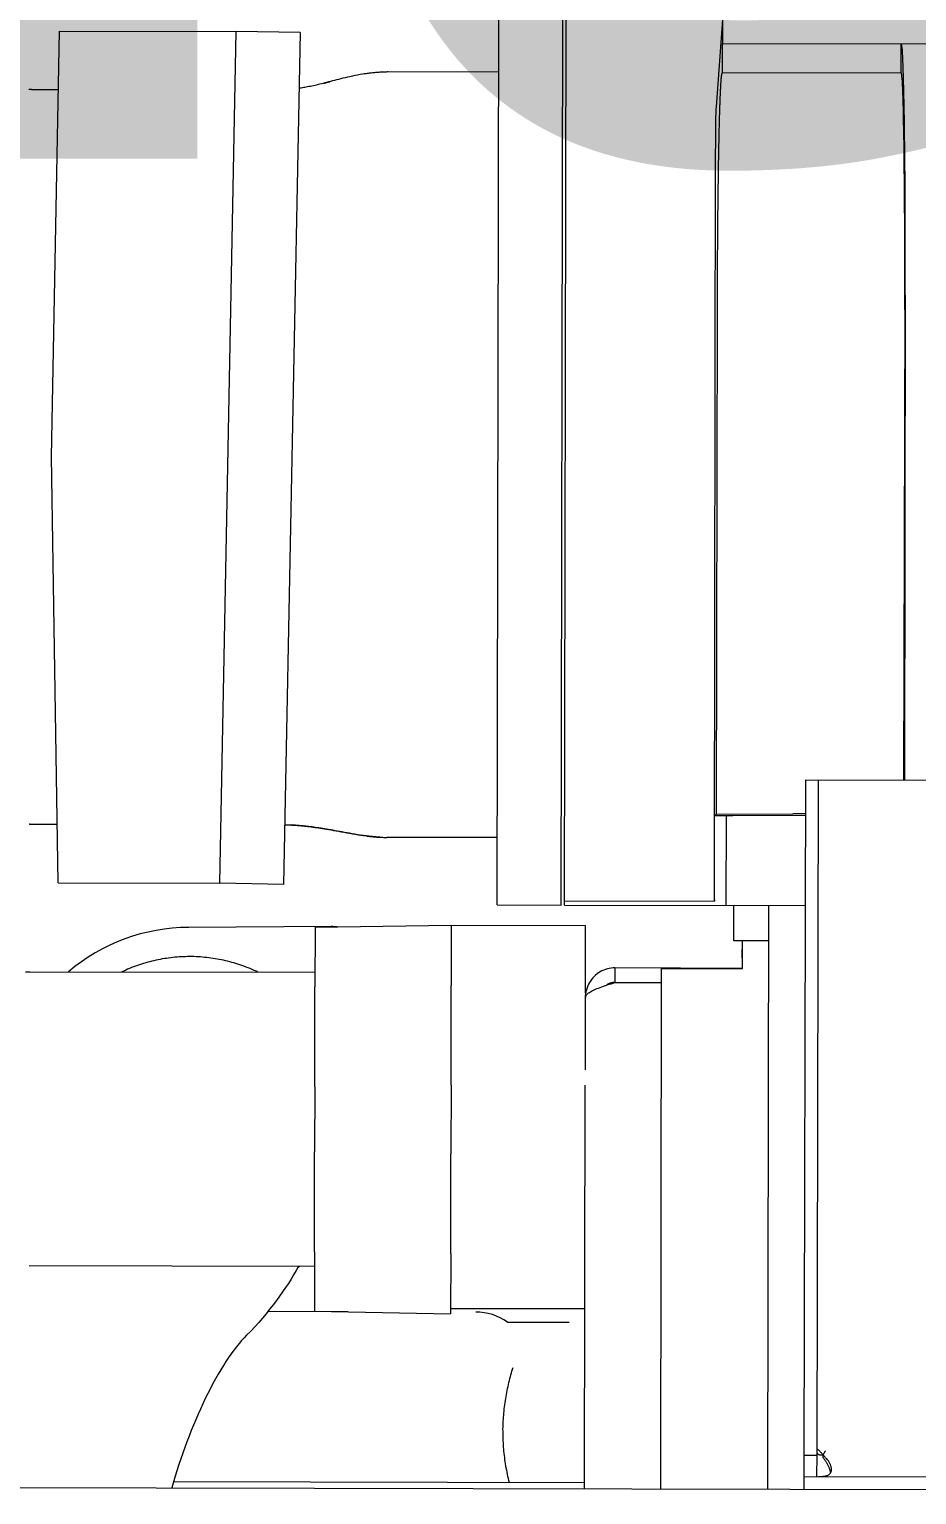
# Model space of a CAD drawing. Extents: x 766778 to 845620, y 133762 to 209800.
# Drawn here: x 785581.8 to 785790.2, y 191313.3 to 191657.4 of the extents above; entities that cross this region are included whole.
import ezdxf

# ---------------------------------------------------------------- set-up
doc = ezdxf.new("R2010")
doc.units = 0
doc.header["$MEASUREMENT"] = 0
doc.layers.get('0').update_dxf_attribs({"color": 1, "linetype": 'CONTINUOUS'})
doc.layers.add('LA-4748_SHOWN', color=2, linetype='CONTINUOUS', lineweight=53)

# ---------------------------------------------------------------- blocks, each defined once
blk = doc.blocks.new('ENGINE')
at = {"layer": 'LA-4748_SHOWN', "color": 252, "lineweight": 5}
for p, q in [((944539.81, 206251.37), (944542.09, 206351.36)), ((944542.09, 206351.36), (944583.57, 206351.14)), ((944579.03, 206151.17), (944583.57, 206351.14)), ((944598.57, 206350.8), (944583.57, 206351.14)), ((944644.21, 206145.82), (944645.3, 206354.12)), ((944659.21, 206145.74), (944660.3, 206354.04)), ((944660.01, 206145.74), (944661.1, 206354.04)), ((944697.85, 206353.54), (944696.24, 206333.05)), ((944697.86, 206347.84), (944697.89, 206353.84)), ((944598.57, 206350.8), (944594.03, 206150.82)), ((944697.78, 206341.02), (944697.81, 206347.8)), ((944697.86, 206347.84), (944697.81, 206347.8)), ((944739.81, 206347.57), (944697.81, 206347.8)), ((944887.96, 206346.84), (944697.86, 206347.84)), ((944739.77, 206340.8), (944739.81, 206347.57)), ((944739.81, 206347.57), (944739.86, 206347.52)), ((944612.06, 206340.79), (944611.44, 206340.67)), ((944612.69, 206340.9), (944612.06, 206340.79)), ((944613.33, 206341), (944612.69, 206340.9)), ((944613.58, 206341.04), (944613.33, 206341)), ((944613.82, 206341.07), (944613.58, 206341.04)), ((944614.06, 206341.1), (944613.82, 206341.07)), ((944614.31, 206341.14), (944614.06, 206341.1)), ((944614.55, 206341.17), (944614.31, 206341.14)), ((944614.8, 206341.2), (944614.55, 206341.17)), ((944615.04, 206341.23), (944614.8, 206341.2)), ((944615.29, 206341.26), (944615.04, 206341.23)), ((944615.54, 206341.29), (944615.29, 206341.26)), ((944615.79, 206341.31), (944615.54, 206341.29)), ((944616.03, 206341.34), (944615.79, 206341.31)), ((944616.28, 206341.36), (944616.03, 206341.34)), ((944616.53, 206341.38), (944616.28, 206341.36)), ((944616.78, 206341.4), (944616.53, 206341.38)), ((944617.02, 206341.41), (944616.78, 206341.4)), ((944617.27, 206341.43), (944617.02, 206341.41)), ((944617.52, 206341.44), (944617.27, 206341.43)), ((944617.77, 206341.46), (944617.52, 206341.44)), ((944618.01, 206341.47), (944617.77, 206341.46)), ((944618.26, 206341.47), (944618.01, 206341.47)), ((944618.5, 206341.48), (944618.26, 206341.47)), ((944618.75, 206341.48), (944618.5, 206341.48)), ((944618.99, 206341.49), (944618.75, 206341.48)), ((944619.23, 206341.49), (944618.99, 206341.49)), ((944645.23, 206341.35), (944619.23, 206341.49)), ((944619.23, 206341.49), (944619.23, 206341.49)), ((944697.78, 206341.02), (944697.64, 206340.88)), ((944739.77, 206340.8), (944697.78, 206341.02)), ((944739.81, 206340.75), (944739.77, 206340.8)), ((944534.95, 206337.65), (944534.82, 206337.65)), ((944535.07, 206337.65), (944534.95, 206337.65)), ((944535.17, 206337.65), (944535.07, 206337.65)), ((944535.23, 206337.65), (944535.17, 206337.65)), ((944535.26, 206337.65), (944535.23, 206337.65)), ((944535.41, 206337.65), (944535.26, 206337.65)), ((944535.41, 206337.65), (944541.77, 206337.61)), ((944598.55, 206337.75), (944598.28, 206337.71)), ((944598.82, 206337.79), (944598.55, 206337.75)), ((944599.1, 206337.83), (944598.82, 206337.79)), ((944599.39, 206337.88), (944599.1, 206337.83)), ((944599.69, 206337.94), (944599.39, 206337.88)), ((944599.99, 206337.99), (944599.69, 206337.94)), ((944600.31, 206338.05), (944599.99, 206337.99)), ((944600.63, 206338.12), (944600.31, 206338.05)), ((944600.97, 206338.18), (944600.63, 206338.12)), ((944601.31, 206338.25), (944600.97, 206338.18)), ((944601.66, 206338.33), (944601.31, 206338.25)), ((944602.02, 206338.41), (944601.66, 206338.33)), ((944602.38, 206338.49), (944602.02, 206338.41)), ((944602.76, 206338.58), (944602.38, 206338.49)), ((944603.15, 206338.67), (944602.76, 206338.58)), ((944603.54, 206338.77), (944603.15, 206338.67)), ((944603.95, 206338.87), (944603.54, 206338.77)), ((944604.37, 206338.97), (944603.95, 206338.87)), ((944604.19, 206338.93), (944604.25, 206338.94)), ((944604.25, 206338.94), (944604.3, 206338.95)), ((944604.3, 206338.95), (944604.35, 206338.97)), ((944604.35, 206338.97), (944604.41, 206338.98)), ((944604.79, 206339.08), (944604.37, 206338.97)), ((944604.41, 206338.98), (944604.46, 206338.99)), ((944604.46, 206338.99), (944604.52, 206339.01)), ((944604.52, 206339.01), (944604.57, 206339.02)), ((944604.57, 206339.02), (944604.62, 206339.04)), ((944604.62, 206339.04), (944604.68, 206339.05)), ((944604.68, 206339.05), (944604.74, 206339.06)), ((944604.74, 206339.06), (944604.79, 206339.08)), ((944605.23, 206339.19), (944604.79, 206339.08)), ((944604.79, 206339.08), (944604.85, 206339.09)), ((944604.85, 206339.09), (944604.9, 206339.1)), ((944604.9, 206339.1), (944604.96, 206339.12)), ((944604.96, 206339.12), (944605.01, 206339.13)), ((944605.01, 206339.13), (944605.07, 206339.15)), ((944605.07, 206339.15), (944605.13, 206339.16)), ((944605.13, 206339.16), (944605.18, 206339.18)), ((944605.18, 206339.18), (944605.24, 206339.19)), ((944605.68, 206339.3), (944605.23, 206339.19)), ((944605.24, 206339.19), (944605.3, 206339.2)), ((944605.3, 206339.2), (944605.35, 206339.22)), ((944605.35, 206339.22), (944605.41, 206339.23)), ((944605.41, 206339.23), (944605.47, 206339.25)), ((944605.47, 206339.25), (944605.53, 206339.26)), ((944606.14, 206339.42), (944605.68, 206339.3)), ((944606.61, 206339.54), (944606.14, 206339.42)), ((944607.09, 206339.66), (944606.61, 206339.54)), ((944607.59, 206339.79), (944607.09, 206339.66)), ((944608.09, 206339.91), (944607.59, 206339.79)), ((944608.62, 206340.04), (944608.09, 206339.91)), ((944609.15, 206340.17), (944608.62, 206340.04)), ((944609.7, 206340.3), (944609.15, 206340.17)), ((944610.27, 206340.42), (944609.7, 206340.3)), ((944610.85, 206340.55), (944610.27, 206340.42)), ((944611.44, 206340.67), (944610.85, 206340.55)), ((944697.28, 206337.41), (944697.27, 206337.23)), ((944697.29, 206337.58), (944697.28, 206337.41)), ((944697.3, 206337.75), (944697.29, 206337.58)), ((944697.31, 206337.92), (944697.3, 206337.75)), ((944697.32, 206338.08), (944697.31, 206337.92)), ((944697.33, 206338.23), (944697.32, 206338.08)), ((944697.34, 206338.39), (944697.33, 206338.23)), ((944697.35, 206338.53), (944697.34, 206338.39)), ((944697.36, 206338.68), (944697.35, 206338.53)), ((944697.37, 206338.95), (944697.36, 206338.81)), ((944697.36, 206338.81), (944697.36, 206338.68)), ((944697.38, 206339.08), (944697.37, 206338.95)), ((944697.39, 206339.2), (944697.38, 206339.08)), ((944697.4, 206339.33), (944697.39, 206339.2)), ((944697.41, 206339.44), (944697.4, 206339.33)), ((944697.42, 206339.55), (944697.41, 206339.44)), ((944697.43, 206339.66), (944697.42, 206339.55)), ((944697.44, 206339.77), (944697.43, 206339.66)), ((944697.45, 206339.86), (944697.44, 206339.77)), ((944697.46, 206339.96), (944697.45, 206339.86)), ((944697.47, 206340.05), (944697.46, 206339.96)), ((944697.48, 206340.14), (944697.47, 206340.05)), ((944697.49, 206340.22), (944697.48, 206340.14)), ((944697.5, 206340.29), (944697.49, 206340.22)), ((944697.51, 206340.37), (944697.5, 206340.29)), ((944697.52, 206340.43), (944697.51, 206340.37)), ((944697.53, 206340.5), (944697.52, 206340.43)), ((944697.12, 206334.08), (944697.11, 206333.84)), ((944697.13, 206334.32), (944697.12, 206334.08)), ((944697.14, 206334.55), (944697.13, 206334.32)), ((944697.15, 206334.78), (944697.14, 206334.55)), ((944697.16, 206335.01), (944697.15, 206334.78)), ((944697.17, 206335.23), (944697.16, 206335.01)), ((944697.18, 206335.45), (944697.17, 206335.23)), ((944697.19, 206335.66), (944697.18, 206335.45)), ((944697.2, 206335.87), (944697.19, 206335.66)), ((944697.21, 206336.08), (944697.2, 206335.87)), ((944697.22, 206336.28), (944697.21, 206336.08)), ((944697.23, 206336.48), (944697.22, 206336.28)), ((944697.24, 206336.68), (944697.23, 206336.48)), ((944697.25, 206336.87), (944697.24, 206336.68)), ((944697.26, 206337.05), (944697.25, 206336.87)), ((944697.27, 206337.23), (944697.26, 206337.05)), ((944697, 206330.65), (944696.99, 206330.36)), ((944697.01, 206330.94), (944697, 206330.65)), ((944697.02, 206331.22), (944697.01, 206330.94)), ((944697.03, 206331.5), (944697.02, 206331.22)), ((944697.04, 206331.77), (944697.03, 206331.5)), ((944697.05, 206332.04), (944697.04, 206331.77)), ((944697.06, 206332.31), (944697.05, 206332.04)), ((944697.07, 206332.57), (944697.06, 206332.31)), ((944697.08, 206332.83), (944697.07, 206332.57)), ((944697.09, 206333.09), (944697.08, 206332.83)), ((944697.1, 206333.59), (944697.09, 206333.34)), ((944697.09, 206333.34), (944697.09, 206333.09)), ((944697.11, 206333.84), (944697.1, 206333.59)), ((944696.91, 206327.62), (944696.9, 206327.3)), ((944696.9, 206327.3), (944696.9, 206326.98)), ((944696.92, 206327.94), (944696.91, 206327.62)), ((944696.93, 206328.25), (944696.92, 206327.94)), ((944696.94, 206328.56), (944696.93, 206328.25)), ((944696.95, 206328.87), (944696.94, 206328.56)), ((944696.96, 206329.18), (944696.95, 206328.87)), ((944696.97, 206329.48), (944696.96, 206329.18)), ((944696.98, 206329.78), (944696.97, 206329.48)), ((944696.99, 206330.36), (944696.98, 206330.07)), ((944696.98, 206330.07), (944696.98, 206329.78)), ((944696.81, 206323.58), (944696.8, 206323.23)), ((944696.82, 206323.93), (944696.81, 206323.58)), ((944696.83, 206324.28), (944696.82, 206323.93)), ((944696.84, 206324.63), (944696.83, 206324.28)), ((944696.85, 206324.97), (944696.84, 206324.63)), ((944696.86, 206325.65), (944696.85, 206325.31)), ((944696.85, 206325.31), (944696.85, 206324.97)), ((944696.87, 206325.99), (944696.86, 206325.65)), ((944696.88, 206326.32), (944696.87, 206325.99)), ((944696.89, 206326.65), (944696.88, 206326.32)), ((944696.9, 206326.98), (944696.89, 206326.65)), ((944696.03, 206322.35), (944695.16, 206156.55)), ((944696.74, 206320.29), (944696.73, 206319.91)), ((944696.75, 206320.67), (944696.74, 206320.29)), ((944696.76, 206321.04), (944696.75, 206320.67)), ((944696.77, 206321.78), (944696.76, 206321.41)), ((944696.76, 206321.41), (944696.76, 206321.04)), ((944696.78, 206322.14), (944696.77, 206321.78)), ((944696.79, 206322.51), (944696.78, 206322.14)), ((944696.8, 206322.87), (944696.79, 206322.51)), ((944696.8, 206323.23), (944696.8, 206322.87)), ((944696.68, 206317.21), (944696.67, 206316.81)), ((944696.67, 206316.81), (944696.67, 206316.41)), ((944696.69, 206317.6), (944696.68, 206317.21)), ((944696.7, 206317.99), (944696.69, 206317.6)), ((944696.71, 206318.77), (944696.7, 206318.38)), ((944696.7, 206318.38), (944696.7, 206317.99)), ((944696.72, 206319.15), (944696.71, 206318.77)), ((944696.73, 206319.53), (944696.72, 206319.15)), ((944696.73, 206319.91), (944696.73, 206319.53)), ((944696.62, 206313.57), (944696.61, 206313.16)), ((944696.63, 206313.98), (944696.62, 206313.57)), ((944696.64, 206314.8), (944696.63, 206314.39)), ((944696.63, 206314.39), (944696.63, 206313.98)), ((944696.65, 206315.21), (944696.64, 206314.8)), ((944696.66, 206316.01), (944696.65, 206315.61)), ((944696.65, 206315.61), (944696.65, 206315.21)), ((944696.67, 206316.41), (944696.66, 206316.01)), ((944696.56, 206309.79), (944696.55, 206309.37)), ((944696.57, 206310.22), (944696.56, 206309.79)), ((944696.58, 206311.07), (944696.57, 206310.65)), ((944696.57, 206310.65), (944696.57, 206310.22)), ((944696.59, 206311.49), (944696.58, 206311.07)), ((944696.6, 206312.33), (944696.59, 206311.91)), ((944696.59, 206311.91), (944696.59, 206311.49)), ((944696.61, 206313.16), (944696.6, 206312.75)), ((944696.6, 206312.75), (944696.6, 206312.33)), ((944696.52, 206306.77), (944696.51, 206306.33)), ((944696.53, 206307.64), (944696.52, 206307.2)), ((944696.52, 206307.2), (944696.52, 206306.77)), ((944696.54, 206308.07), (944696.53, 206307.64)), ((944696.55, 206308.94), (944696.54, 206308.51)), ((944696.54, 206308.51), (944696.54, 206308.07)), ((944696.55, 206309.37), (944696.55, 206308.94)), ((944696.48, 206303.67), (944696.47, 206303.23)), ((944696.47, 206303.23), (944696.47, 206302.78)), ((944696.49, 206304.12), (944696.48, 206303.67)), ((944696.5, 206305.01), (944696.49, 206304.56)), ((944696.49, 206304.56), (944696.49, 206304.12)), ((944696.51, 206305.89), (944696.5, 206305.45)), ((944696.5, 206305.45), (944696.5, 206305.01)), ((944696.51, 206306.33), (944696.51, 206305.89)), ((944696.44, 206299.62), (944696.43, 206299.16)), ((944696.45, 206300.98), (944696.44, 206300.53)), ((944696.44, 206300.53), (944696.44, 206300.07)), ((944696.44, 206300.07), (944696.44, 206299.62)), ((944696.46, 206301.88), (944696.45, 206301.43)), ((944696.45, 206301.43), (944696.45, 206300.98)), ((944696.47, 206302.78), (944696.46, 206302.33)), ((944696.46, 206302.33), (944696.46, 206301.88)), ((944696.41, 206296.88), (944696.4, 206296.42)), ((944696.4, 206296.42), (944696.4, 206295.96)), ((944696.42, 206297.79), (944696.41, 206297.34)), ((944696.41, 206297.34), (944696.41, 206296.88)), ((944696.43, 206298.71), (944696.42, 206298.25)), ((944696.42, 206298.25), (944696.42, 206297.79)), ((944696.43, 206299.16), (944696.43, 206298.71)), ((944696.38, 206293.19), (944696.37, 206292.73)), ((944696.37, 206292.73), (944696.37, 206292.27)), ((944696.39, 206294.58), (944696.38, 206294.12)), ((944696.38, 206294.12), (944696.38, 206293.66)), ((944696.38, 206293.66), (944696.38, 206293.19)), ((944696.4, 206295.5), (944696.39, 206295.04)), ((944696.39, 206295.04), (944696.39, 206294.58)), ((944696.4, 206295.96), (944696.4, 206295.5)), ((944696.36, 206290.41), (944696.35, 206289.95)), ((944696.35, 206289.95), (944696.35, 206289.48)), ((944696.35, 206289.48), (944696.35, 206289.02)), ((944696.37, 206291.8), (944696.36, 206291.34)), ((944696.36, 206291.34), (944696.36, 206290.88)), ((944696.36, 206290.88), (944696.36, 206290.41)), ((944696.37, 206292.27), (944696.37, 206291.8)), ((944696.33, 206285.74), (944696.32, 206285.27)), ((944696.34, 206287.61), (944696.33, 206287.15)), ((944696.33, 206287.15), (944696.33, 206286.68)), ((944696.33, 206286.68), (944696.33, 206286.21)), ((944696.33, 206286.21), (944696.33, 206285.74)), ((944696.35, 206289.02), (944696.34, 206288.55)), ((944696.34, 206288.55), (944696.34, 206288.08)), ((944696.34, 206288.08), (944696.34, 206287.61)), ((944740.56, 206288.63), (944739.96, 206174.84)), ((944696.32, 206285.27), (944695.7, 206166.92)), ((944740.42, 206285.25), (944739.74, 206174.84)), ((944541.03, 206151.37), (944539.81, 206251.37)), ((944716.68, 206174.97), (944715.79, 206016.37)), ((944716.68, 206174.97), (944776.68, 206174.63)), ((944719.68, 206174.95), (944718.79, 206016.35)), ((944695.22, 206146.52), (944695.33, 206166.55)), ((944695.7, 206166.92), (944695.33, 206166.55)), ((944698.12, 206166.54), (944695.33, 206166.55)), ((944695.7, 206166.92), (944713.7, 206166.94)), ((944698, 206145.54), (944698.12, 206166.57)), ((944698.12, 206166.58), (944698.13, 206166.58)), ((944698.12, 206166.57), (944698.12, 206166.58)), ((944698.13, 206166.58), (944698.15, 206166.58)), ((944698.15, 206166.58), (944698.18, 206166.58)), ((944698.18, 206166.58), (944698.21, 206166.58)), ((944698.21, 206166.58), (944698.25, 206166.58)), ((944698.25, 206166.58), (944698.29, 206166.59)), ((944698.29, 206166.59), (944698.34, 206166.59)), ((944698.34, 206166.59), (944698.38, 206166.59)), ((944698.38, 206166.59), (944698.44, 206166.59)), ((944698.44, 206166.59), (944698.49, 206166.59)), ((944698.49, 206166.59), (944698.56, 206166.59)), ((944698.56, 206166.59), (944698.62, 206166.59)), ((944698.62, 206166.59), (944698.69, 206166.59)), ((944698.69, 206166.59), (944698.76, 206166.59)), ((944698.76, 206166.59), (944698.83, 206166.59)), ((944698.83, 206166.59), (944698.91, 206166.59)), ((944698.91, 206166.59), (944698.99, 206166.59)), ((944698.99, 206166.59), (944699.08, 206166.59)), ((944699.08, 206166.59), (944699.18, 206166.59)), ((944699.18, 206166.59), (944699.28, 206166.59)), ((944699.28, 206166.59), (944699.38, 206166.59)), ((944699.38, 206166.59), (944699.49, 206166.59)), ((944699.49, 206166.59), (944699.62, 206166.59)), ((944716.64, 206166.5), (944699.62, 206166.59)), ((944534.29, 206165.15), (944534.36, 206165.15)), ((944534.36, 206165.15), (944534.38, 206165.15)), ((944534.51, 206165.15), (944534.38, 206165.15)), ((944534.51, 206165.15), (944540.87, 206165.12)), ((944594.34, 206164.79), (944594.44, 206164.79)), ((944594.44, 206164.79), (944594.55, 206164.79)), ((944594.55, 206164.79), (944594.69, 206164.78)), ((944594.69, 206164.78), (944594.85, 206164.78)), ((944594.85, 206164.78), (944595.03, 206164.77)), ((944595.03, 206164.77), (944595.23, 206164.77)), ((944595.23, 206164.77), (944595.44, 206164.76)), ((944595.44, 206164.76), (944595.67, 206164.75)), ((944595.67, 206164.75), (944595.91, 206164.74)), ((944595.89, 206164.74), (944595.67, 206164.75)), ((944596.13, 206164.72), (944595.89, 206164.74)), ((944595.91, 206164.74), (944596.17, 206164.72)), ((944596.37, 206164.71), (944596.13, 206164.72)), ((944596.17, 206164.72), (944596.43, 206164.71)), ((944596.62, 206164.69), (944596.37, 206164.71)), ((944596.43, 206164.71), (944596.71, 206164.69)), ((944596.88, 206164.68), (944596.62, 206164.69)), ((944596.71, 206164.69), (944597.01, 206164.67)), ((944597.15, 206164.66), (944596.88, 206164.68)), ((944597.01, 206164.67), (944597.31, 206164.64)), ((944597.43, 206164.63), (944597.15, 206164.66)), ((944597.31, 206164.64), (944597.63, 206164.62)), ((944597.72, 206164.61), (944597.43, 206164.63)), ((944597.63, 206164.62), (944597.96, 206164.59)), ((944598.02, 206164.58), (944597.72, 206164.61)), ((944597.96, 206164.59), (944598.3, 206164.56)), ((944598.33, 206164.55), (944598.02, 206164.58)), ((944598.3, 206164.56), (944598.65, 206164.52)), ((944598.64, 206164.52), (944598.33, 206164.55)), ((944598.97, 206164.49), (944598.64, 206164.52)), ((944598.65, 206164.52), (944599.01, 206164.48)), ((944599.31, 206164.45), (944598.97, 206164.49)), ((944599.01, 206164.48), (944599.38, 206164.44)), ((944599.65, 206164.41), (944599.31, 206164.45)), ((944599.38, 206164.44), (944599.76, 206164.4)), ((944600.01, 206164.37), (944599.65, 206164.41)), ((944599.76, 206164.4), (944600.15, 206164.35)), ((944600.38, 206164.32), (944600.01, 206164.37)), ((944600.15, 206164.35), (944600.55, 206164.3)), ((944600.75, 206164.27), (944600.38, 206164.32)), ((944600.55, 206164.3), (944600.96, 206164.24)), ((944601.14, 206164.22), (944600.75, 206164.27)), ((944600.96, 206164.24), (944601.38, 206164.18)), ((944601.54, 206164.16), (944601.14, 206164.22)), ((944601.38, 206164.18), (944601.82, 206164.12)), ((944601.95, 206164.1), (944601.54, 206164.16)), ((944601.82, 206164.12), (944602.26, 206164.05)), ((944602.37, 206164.03), (944601.95, 206164.1)), ((944602.26, 206164.05), (944602.71, 206163.98)), ((944602.8, 206163.97), (944602.37, 206164.03)), ((944602.71, 206163.98), (944603.18, 206163.91)), ((944603.25, 206163.89), (944602.8, 206163.97)), ((944603.18, 206163.91), (944603.66, 206163.83)), ((944603.7, 206163.82), (944603.25, 206163.89)), ((944603.66, 206163.83), (944604.16, 206163.74)), ((944604.17, 206163.74), (944603.7, 206163.82)), ((944604.16, 206163.74), (944604.68, 206163.65)), ((944604.65, 206163.65), (944604.17, 206163.74)), ((944605.14, 206163.56), (944604.65, 206163.65)), ((944604.68, 206163.65), (944605.22, 206163.55)), ((944605.65, 206163.47), (944605.14, 206163.56)), ((944605.22, 206163.55), (944605.79, 206163.45)), ((944606.16, 206163.38), (944605.65, 206163.47)), ((944605.79, 206163.45), (944606.38, 206163.34)), ((944606.69, 206163.28), (944606.16, 206163.38)), ((944606.38, 206163.34), (944606.99, 206163.23)), ((944607.24, 206163.18), (944606.69, 206163.28)), ((944606.99, 206163.23), (944607.61, 206163.11)), ((944607.8, 206163.07), (944607.24, 206163.18)), ((944607.61, 206163.11), (944608.25, 206162.99)), ((944608.37, 206162.97), (944607.8, 206163.07)), ((944608.25, 206162.99), (944608.9, 206162.87)), ((944608.96, 206162.86), (944608.37, 206162.97)), ((944608.9, 206162.87), (944609.56, 206162.75)), ((944609.56, 206162.75), (944608.96, 206162.86)), ((944609.56, 206162.75), (944610.23, 206162.63)), ((944610.18, 206162.64), (944609.56, 206162.75)), ((944610.81, 206162.53), (944610.18, 206162.64)), ((944610.23, 206162.63), (944610.89, 206162.52)), ((944611.46, 206162.42), (944610.81, 206162.53)), ((944610.89, 206162.52), (944611.55, 206162.41)), ((944612.13, 206162.32), (944611.46, 206162.42)), ((944611.55, 206162.41), (944612.21, 206162.31)), ((944612.81, 206162.21), (944612.13, 206162.32)), ((944612.21, 206162.31), (944612.86, 206162.21)), ((944613.51, 206162.12), (944612.81, 206162.21)), ((944612.86, 206162.21), (944613.51, 206162.12)), ((944613.51, 206162.12), (944613.71, 206162.09)), ((944613.64, 206162.1), (944613.51, 206162.12)), ((944613.77, 206162.08), (944613.64, 206162.1)), ((944613.71, 206162.09), (944613.91, 206162.07)), ((944613.9, 206162.07), (944613.77, 206162.08)), ((944614.03, 206162.05), (944613.9, 206162.07)), ((944613.91, 206162.07), (944614.11, 206162.04)), ((944614.17, 206162.04), (944614.03, 206162.05)), ((944614.11, 206162.04), (944614.31, 206162.02)), ((944614.3, 206162.02), (944614.17, 206162.04)), ((944614.43, 206162), (944614.3, 206162.02)), ((944614.31, 206162.02), (944614.51, 206162)), ((944614.56, 206161.99), (944614.43, 206162)), ((944614.51, 206162), (944614.71, 206161.97)), ((944614.69, 206161.97), (944614.56, 206161.99)), ((944614.83, 206161.96), (944614.69, 206161.97)), ((944614.71, 206161.97), (944614.91, 206161.95)), ((944614.96, 206161.95), (944614.83, 206161.96)), ((944614.91, 206161.95), (944615.11, 206161.93)), ((944615.09, 206161.93), (944614.96, 206161.95)), ((944615.23, 206161.92), (944615.09, 206161.93)), ((944615.11, 206161.93), (944615.31, 206161.91)), ((944615.36, 206161.91), (944615.23, 206161.92)), ((944615.31, 206161.91), (944615.51, 206161.9)), ((944615.49, 206161.9), (944615.36, 206161.91)), ((944615.62, 206161.88), (944615.49, 206161.9)), ((944615.51, 206161.9), (944615.71, 206161.88)), ((944615.76, 206161.87), (944615.62, 206161.88)), ((944615.71, 206161.88), (944615.91, 206161.86)), ((944615.89, 206161.86), (944615.76, 206161.87)), ((944616.02, 206161.85), (944615.89, 206161.86)), ((944615.91, 206161.86), (944616.11, 206161.85)), ((944616.15, 206161.84), (944616.02, 206161.85)), ((944616.11, 206161.85), (944616.31, 206161.83)), ((944616.29, 206161.83), (944616.15, 206161.84)), ((944616.42, 206161.83), (944616.29, 206161.83)), ((944616.31, 206161.83), (944616.51, 206161.82)), ((944616.55, 206161.82), (944616.42, 206161.83)), ((944616.51, 206161.82), (944616.71, 206161.81)), ((944616.68, 206161.81), (944616.55, 206161.82)), ((944616.71, 206161.81), (944616.91, 206161.8)), ((944616.91, 206161.8), (944617.11, 206161.79)), ((944617.11, 206161.79), (944617.31, 206161.78)), ((944617.31, 206161.78), (944617.51, 206161.77)), ((944617.51, 206161.77), (944617.7, 206161.77)), ((944617.7, 206161.77), (944617.9, 206161.76)), ((944617.9, 206161.76), (944618.09, 206161.76)), ((944618.09, 206161.76), (944618.29, 206161.76)), ((944644.29, 206161.62), (944618.29, 206161.76)), ((944541.03, 206151.37), (944579.03, 206151.17)), ((944594.03, 206150.82), (944579.03, 206151.17)), ((944644.21, 206145.82), (944659.21, 206145.74)), ((944660.01, 206146.7), (944695.22, 206146.52)), ((944660.01, 206145.74), (944716.52, 206145.44)), ((944699.77, 206137.18), (944699.81, 206145.53)), ((944707.28, 206008.42), (944708, 206145.49)), ((944605.16, 206140.85), (944571.69, 206140.8)), ((944601.39, 206140.7), (944601.31, 206126.75)), ((944601.39, 206140.7), (944633.39, 206141.08)), ((944633.39, 206141.08), (944633.31, 206126.96)), ((944664.93, 206140.86), (944633.39, 206141.02)), ((944664.85, 206125.02), (944664.93, 206140.86)), ((944707.96, 206137.13), (944699.77, 206137.18)), ((944701.73, 206130.66), (944701.76, 206137.16)), ((944701.73, 206133.16), (944701.75, 206137.16)), ((944557.31, 206131), (944556.85, 206130.8)), ((944557.77, 206131.2), (944557.31, 206131)), ((944558.24, 206131.38), (944557.77, 206131.2)), ((944558.71, 206131.56), (944558.24, 206131.38)), ((944559.18, 206131.73), (944558.71, 206131.56)), ((944559.65, 206131.9), (944559.18, 206131.73)), ((944560.13, 206132.06), (944559.65, 206131.9)), ((944560.61, 206132.21), (944560.13, 206132.06)), ((944561.08, 206132.36), (944560.61, 206132.21)), ((944561.56, 206132.5), (944561.08, 206132.36)), ((944562.04, 206132.63), (944561.56, 206132.5)), ((944562.53, 206132.76), (944562.04, 206132.63)), ((944563.01, 206132.88), (944562.53, 206132.76)), ((944563.5, 206133), (944563.01, 206132.88)), ((944563.99, 206133.11), (944563.5, 206133)), ((944564.47, 206133.21), (944563.99, 206133.11)), ((944564.96, 206133.3), (944564.47, 206133.21)), ((944565.46, 206133.39), (944564.96, 206133.3)), ((944565.95, 206133.47), (944565.46, 206133.39)), ((944566.44, 206133.54), (944565.95, 206133.47)), ((944566.94, 206133.61), (944566.44, 206133.54)), ((944567.43, 206133.67), (944566.94, 206133.61)), ((944567.93, 206133.73), (944567.43, 206133.67)), ((944568.43, 206133.78), (944567.93, 206133.73)), ((944568.92, 206133.82), (944568.43, 206133.78)), ((944569.42, 206133.85), (944568.92, 206133.82)), ((944569.92, 206133.88), (944569.42, 206133.85)), ((944570.42, 206133.9), (944569.92, 206133.88)), ((944570.92, 206133.91), (944570.42, 206133.9)), ((944571.42, 206133.92), (944570.92, 206133.91)), ((944571.92, 206133.92), (944571.42, 206133.92)), ((944572.42, 206133.92), (944571.92, 206133.92)), ((944572.91, 206133.91), (944572.42, 206133.92)), ((944573.41, 206133.89), (944572.91, 206133.91)), ((944573.91, 206133.86), (944573.41, 206133.89)), ((944574.41, 206133.83), (944573.91, 206133.86)), ((944574.9, 206133.79), (944574.41, 206133.83)), ((944575.4, 206133.74), (944574.9, 206133.79)), ((944575.9, 206133.69), (944575.4, 206133.74)), ((944576.39, 206133.63), (944575.9, 206133.69)), ((944576.89, 206133.57), (944576.39, 206133.63)), ((944577.38, 206133.5), (944576.89, 206133.57)), ((944577.87, 206133.42), (944577.38, 206133.5)), ((944578.37, 206133.33), (944577.87, 206133.42)), ((944578.86, 206133.24), (944578.37, 206133.33)), ((944579.35, 206133.14), (944578.86, 206133.24)), ((944579.84, 206133.03), (944579.35, 206133.14)), ((944580.32, 206132.92), (944579.84, 206133.03)), ((944580.81, 206132.8), (944580.32, 206132.92)), ((944581.3, 206132.68), (944580.81, 206132.8)), ((944581.78, 206132.54), (944581.3, 206132.68)), ((944582.26, 206132.4), (944581.78, 206132.54)), ((944582.74, 206132.26), (944582.26, 206132.4)), ((944583.22, 206132.1), (944582.74, 206132.26)), ((944583.7, 206131.95), (944583.22, 206132.1)), ((944584.18, 206131.78), (944583.7, 206131.95)), ((944584.65, 206131.61), (944584.18, 206131.78)), ((944585.13, 206131.43), (944584.65, 206131.61)), ((944585.6, 206131.24), (944585.13, 206131.43)), ((944586.07, 206131.05), (944585.6, 206131.24)), ((944586.54, 206130.85), (944586.07, 206131.05)), ((944670.9, 206130.87), (944670.45, 206130.8)), ((944671.35, 206130.91), (944670.9, 206130.87)), ((944671.8, 206130.92), (944671.35, 206130.91)), ((944671.8, 206130.92), (944671.78, 206127.51)), ((944687.21, 206130.84), (944671.8, 206130.92)), ((944533.31, 206130.52), (944534.34, 206130.5)), ((944534.34, 206130.5), (944601.33, 206130.14)), ((944556.38, 206130.6), (944555.92, 206130.39)), ((944556.85, 206130.8), (944556.38, 206130.6)), ((944587, 206130.64), (944586.54, 206130.85)), ((944587.47, 206130.43), (944587, 206130.64)), ((944587.93, 206130.21), (944587.47, 206130.43)), ((944665.79, 206127.5), (944665.59, 206127.11)), ((944666.03, 206127.87), (944665.79, 206127.5)), ((944666.29, 206128.24), (944666.03, 206127.87)), ((944666.58, 206128.59), (944666.29, 206128.24)), ((944666.9, 206128.92), (944666.58, 206128.59)), ((944667.23, 206129.23), (944666.9, 206128.92)), ((944667.58, 206129.52), (944667.23, 206129.23)), ((944667.95, 206129.78), (944667.58, 206129.52)), ((944668.34, 206130.01), (944667.95, 206129.78)), ((944668.74, 206130.22), (944668.34, 206130.01)), ((944669.15, 206130.41), (944668.74, 206130.22)), ((944669.57, 206130.57), (944669.15, 206130.41)), ((944670.01, 206130.7), (944669.57, 206130.57)), ((944670.45, 206130.8), (944670.01, 206130.7)), ((944671.05, 206127.43), (944670.96, 206127.41)), ((944671.14, 206127.45), (944671.05, 206127.43)), ((944671.23, 206127.47), (944671.14, 206127.45)), ((944671.32, 206127.48), (944671.23, 206127.47)), ((944671.41, 206127.49), (944671.32, 206127.48)), ((944671.33, 206127.36), (944671.78, 206127.51)), ((944671.5, 206127.5), (944671.41, 206127.49)), ((944671.6, 206127.5), (944671.5, 206127.5)), ((944671.69, 206127.51), (944671.6, 206127.5)), ((944671.78, 206127.51), (944671.69, 206127.51)), ((944671.78, 206127.51), (944682.67, 206127.45)), ((944682.69, 206130.77), (944682.04, 206008.56)), ((944682.69, 206130.77), (944701.73, 206130.66)), ((944687.21, 206130.84), (944701.73, 206130.77)), ((944687.21, 206130.74), (944687.21, 206130.84)), ((944698.54, 206130.68), (944698.54, 206130.78)), ((944601.18, 206103.28), (944601.31, 206126.75)), ((944633.19, 206103.49), (944633.31, 206126.96)), ((944664.76, 206106.99), (944664.85, 206124.04)), ((944664.82, 206124.86), (944664.77, 206124.41)), ((944664.77, 206124.41), (944664.85, 206124.04)), ((944664.94, 206125.35), (944664.82, 206124.86)), ((944664.85, 206124.04), (944664.86, 206124.19)), ((944664.86, 206124.19), (944664.91, 206124.33)), ((944664.91, 206124.33), (944664.98, 206124.48)), ((944665.09, 206125.83), (944664.94, 206125.35)), ((944664.98, 206124.48), (944665.08, 206124.62)), ((944665.08, 206124.62), (944665.22, 206124.77)), ((944665.25, 206126.29), (944665.09, 206125.83)), ((944665.22, 206124.77), (944665.38, 206124.91)), ((944665.41, 206126.71), (944665.25, 206126.29)), ((944665.38, 206124.91), (944665.56, 206125.06)), ((944665.59, 206127.11), (944665.41, 206126.71)), ((944665.56, 206125.06), (944665.78, 206125.2)), ((944665.78, 206125.2), (944666.02, 206125.35)), ((944666.02, 206125.35), (944666.28, 206125.49)), ((944666.28, 206125.49), (944666.57, 206125.64)), ((944666.57, 206125.64), (944666.88, 206125.78)), ((944666.88, 206125.78), (944667.21, 206125.93)), ((944667.21, 206125.93), (944667.56, 206126.07)), ((944667.56, 206126.07), (944667.93, 206126.21)), ((944667.93, 206126.21), (944668.32, 206126.36)), ((944668.32, 206126.36), (944668.72, 206126.5)), ((944668.72, 206126.5), (944669.13, 206126.65)), ((944669.13, 206126.65), (944669.55, 206126.79)), ((944669.55, 206126.79), (944669.99, 206126.93)), ((944669.79, 206126.89), (944669.71, 206126.84)), ((944669.86, 206126.95), (944669.79, 206126.89)), ((944669.94, 206127), (944669.86, 206126.95)), ((944670.02, 206127.04), (944669.94, 206127)), ((944669.99, 206126.93), (944670.43, 206127.08)), ((944670.1, 206127.09), (944670.02, 206127.04)), ((944670.18, 206127.13), (944670.1, 206127.09)), ((944670.27, 206127.17), (944670.18, 206127.13)), ((944670.35, 206127.21), (944670.27, 206127.17)), ((944670.43, 206127.25), (944670.35, 206127.21)), ((944670.52, 206127.28), (944670.43, 206127.25)), ((944670.43, 206127.08), (944670.88, 206127.22)), ((944670.61, 206127.31), (944670.52, 206127.28)), ((944670.69, 206127.34), (944670.61, 206127.31)), ((944670.78, 206127.37), (944670.69, 206127.34)), ((944670.87, 206127.39), (944670.78, 206127.37)), ((944670.96, 206127.41), (944670.87, 206127.39)), ((944670.88, 206127.22), (944671.33, 206127.36)), ((944633.19, 206103.49), (944633.1, 206087.44)), ((944664.24, 206008.66), (944664.74, 206103.45)), ((944601.18, 206103.28), (944601.1, 206088)), ((944600.97, 206064.53), (944601.1, 206088)), ((944632.97, 206063.97), (944633.1, 206087.44)), ((944600.97, 206064.53), (944600.9, 206050.58)), ((944632.97, 206063.97), (944632.89, 206049.85)), ((944533.97, 206061.51), (944600.95, 206061.14)), ((944596.06, 206059.14), (944595.45, 206058.13)), ((944596.65, 206060.14), (944596.06, 206059.14)), ((944597.22, 206061.16), (944596.65, 206060.14)), ((944594.14, 206056.11), (944593.45, 206055.1)), ((944594.81, 206057.12), (944594.14, 206056.11)), ((944595.45, 206058.13), (944594.81, 206057.12)), ((944591.2, 206052.05), (944590.4, 206051.04)), ((944591.98, 206053.07), (944591.2, 206052.05)), ((944592.73, 206054.09), (944591.98, 206053.07)), ((944593.45, 206055.1), (944592.73, 206054.09)), ((944588.7, 206049), (944587.81, 206047.99)), ((944589.57, 206050.02), (944588.7, 206049)), ((944590.4, 206051.04), (944589.57, 206050.02)), ((944608.78, 206050.4), (944589.96, 206050.5)), ((944600.9, 206050.58), (944632.89, 206049.85)), ((944664.46, 206050.86), (944632.9, 206051.03)), ((944584.94, 206044.96), (944584.37, 206044.37)), ((944585.93, 206045.96), (944584.94, 206044.96)), ((944586.88, 206046.97), (944585.93, 206045.96)), ((944587.81, 206047.99), (944586.88, 206046.97)), ((944646.28, 206047.83), (944660.79, 206047.75)), ((944581.97, 206041.49), (944581.35, 206040.65)), ((944582.58, 206042.28), (944581.97, 206041.49)), ((944583.19, 206043.03), (944582.58, 206042.28)), ((944583.78, 206043.72), (944583.19, 206043.03)), ((944584.37, 206044.37), (944583.78, 206043.72)), ((944580.1, 206038.84), (944579.48, 206037.88)), ((944580.72, 206039.77), (944580.1, 206038.84)), ((944581.35, 206040.65), (944580.72, 206039.77)), ((944577.62, 206034.74), (944577, 206033.63)), ((944578.24, 206035.82), (944577.62, 206034.74)), ((944578.86, 206036.87), (944578.24, 206035.82)), ((944579.48, 206037.88), (944578.86, 206036.87)), ((944646.67, 206034.13), (944646.79, 206034.58)), ((944646.79, 206034.58), (944646.91, 206035.03)), ((944646.91, 206035.03), (944647.03, 206035.47)), ((944647.03, 206035.47), (944647.15, 206035.91)), ((944647.15, 206035.91), (944647.28, 206036.34)), ((944647.28, 206036.34), (944647.41, 206036.77)), ((944647.41, 206036.77), (944647.54, 206037.19)), ((944575.8, 206031.31), (944575.21, 206030.12)), ((944576.4, 206032.48), (944575.8, 206031.31)), ((944577, 206033.63), (944576.4, 206032.48)), ((944645.95, 206030.85), (944646.05, 206031.33)), ((944646.05, 206031.33), (944646.14, 206031.8)), ((944646.14, 206031.8), (944646.24, 206032.28)), ((944646.24, 206032.28), (944646.34, 206032.75)), ((944646.34, 206032.75), (944646.45, 206033.21)), ((944646.45, 206033.21), (944646.56, 206033.67)), ((944646.56, 206033.67), (944646.67, 206034.13)), ((944574.05, 206027.68), (944573.49, 206026.44)), ((944574.62, 206028.91), (944574.05, 206027.68)), ((944575.21, 206030.12), (944574.62, 206028.91)), ((944645.44, 206027.45), (944645.5, 206027.94)), ((944645.5, 206027.94), (944645.56, 206028.42)), ((944645.56, 206028.42), (944645.63, 206028.91)), ((944645.63, 206028.91), (944645.71, 206029.4)), ((944645.71, 206029.4), (944645.78, 206029.88)), ((944645.78, 206029.88), (944645.87, 206030.37)), ((944645.87, 206030.37), (944645.95, 206030.85)), ((944572.94, 206025.17), (944572.4, 206023.9)), ((944573.49, 206026.44), (944572.94, 206025.17)), ((944645.17, 206024.09), (944645.19, 206024.57)), ((944645.19, 206024.57), (944645.22, 206025.04)), ((944645.22, 206025.04), (944645.25, 206025.52)), ((944645.25, 206025.52), (944645.29, 206026)), ((944645.29, 206026), (944645.34, 206026.48)), ((944645.34, 206026.48), (944645.39, 206026.97)), ((944645.39, 206026.97), (944645.44, 206027.45)), ((944571.35, 206021.3), (944570.85, 206019.99)), ((944571.87, 206022.61), (944571.35, 206021.3)), ((944572.4, 206023.9), (944571.87, 206022.61)), ((944645.12, 206022.68), (944645.13, 206023.15)), ((944645.12, 206022.21), (944645.12, 206022.68)), ((944645.12, 206021.76), (944645.12, 206022.21)), ((944645.12, 206021.31), (944645.12, 206021.76)), ((944645.13, 206020.85), (944645.12, 206021.31)), ((944645.13, 206023.15), (944645.15, 206023.62)), ((944645.14, 206020.39), (944645.13, 206020.85)), ((944645.15, 206023.62), (944645.17, 206024.09)), ((944569.87, 206017.35), (944568.95, 206014.66)), ((944570.35, 206018.67), (944569.87, 206017.35)), ((944570.85, 206019.99), (944570.35, 206018.67)), ((944645.16, 206019.93), (944645.14, 206020.39)), ((944645.19, 206019.46), (944645.16, 206019.93)), ((944645.21, 206018.99), (944645.19, 206019.46)), ((944645.25, 206018.51), (944645.21, 206018.99)), ((944645.28, 206018.03), (944645.25, 206018.51)), ((944645.33, 206017.54), (944645.28, 206018.03)), ((944645.37, 206017.05), (944645.33, 206017.54)), ((944718.8, 206017.85), (944718.8, 206017.85)), ((944718.81, 206017.85), (944718.8, 206017.85)), ((944718.83, 206017.85), (944718.81, 206017.85)), ((944718.85, 206017.84), (944718.83, 206017.85)), ((944718.88, 206017.82), (944718.85, 206017.84)), ((944718.91, 206017.8), (944718.88, 206017.82)), ((944718.95, 206017.77), (944718.91, 206017.8)), ((944718.99, 206017.73), (944718.95, 206017.77)), ((944719.04, 206017.7), (944718.99, 206017.73)), ((944719.1, 206017.65), (944719.04, 206017.7)), ((944719.16, 206017.6), (944719.1, 206017.65)), ((944719.23, 206017.54), (944719.16, 206017.6)), ((944719.3, 206017.48), (944719.23, 206017.54)), ((944719.37, 206017.41), (944719.3, 206017.48)), ((944719.45, 206017.33), (944719.37, 206017.41)), ((944719.54, 206017.25), (944719.45, 206017.33)), ((944720.8, 206017.34), (944720.77, 206017.3)), ((943555.26, 206014.89), (945316.37, 206004.99)), ((944568.95, 206014.66), (944568.08, 206011.94)), ((944645.43, 206016.55), (944645.37, 206017.05)), ((944645.49, 206016.05), (944645.43, 206016.55)), ((944645.55, 206015.56), (944645.49, 206016.05)), ((944645.62, 206015.06), (944645.55, 206015.56)), ((944645.7, 206014.56), (944645.62, 206015.06)), ((944645.78, 206014.06), (944645.7, 206014.56)), ((944645.86, 206013.56), (944645.78, 206014.06)), ((944715.79, 206016.37), (944715.76, 206011.37)), ((944715.79, 206016.37), (944718.79, 206016.35)), ((944718.79, 206016.35), (944718.76, 206011.35)), ((944718.82, 206016.73), (944718.79, 206016.75)), ((944718.85, 206016.72), (944718.82, 206016.73)), ((944718.89, 206016.7), (944718.85, 206016.72)), ((944718.92, 206016.69), (944718.89, 206016.7)), ((944718.95, 206016.67), (944718.92, 206016.69)), ((944718.98, 206016.66), (944718.95, 206016.67)), ((944719.01, 206016.64), (944718.98, 206016.66)), ((944719.04, 206016.63), (944719.01, 206016.64)), ((944719.07, 206016.61), (944719.04, 206016.63)), ((944719.1, 206016.59), (944719.07, 206016.61)), ((944719.13, 206016.58), (944719.1, 206016.59)), ((944719.16, 206016.56), (944719.13, 206016.58)), ((944719.19, 206016.55), (944719.16, 206016.56)), ((944719.22, 206016.53), (944719.19, 206016.55)), ((944719.22, 206016.53), (944719.28, 206016.5)), ((944719.31, 206016.48), (944719.28, 206016.5)), ((944719.34, 206016.46), (944719.31, 206016.48)), ((944719.37, 206016.45), (944719.34, 206016.46)), ((944719.4, 206016.43), (944719.37, 206016.45)), ((944719.43, 206016.41), (944719.4, 206016.43)), ((944719.46, 206016.4), (944719.43, 206016.41)), ((944719.46, 206016.4), (944719.52, 206016.36)), ((944720.27, 206016.36), (944719.52, 206016.36)), ((944719.62, 206017.16), (944719.54, 206017.25)), ((944719.71, 206017.07), (944719.62, 206017.16)), ((944719.8, 206016.97), (944719.71, 206017.07)), ((944719.89, 206016.86), (944719.8, 206016.97)), ((944719.99, 206016.75), (944719.89, 206016.86)), ((944720.08, 206016.63), (944719.99, 206016.75)), ((944720.18, 206016.5), (944720.08, 206016.63)), ((944720.27, 206016.37), (944720.18, 206016.5)), ((944720.27, 206016.36), (944720.24, 206016.32)), ((944720.42, 206016.17), (944720.24, 206016.32)), ((944720.24, 206016.32), (944720.24, 206015.8)), ((944720.36, 206015.67), (944720.24, 206015.8)), ((944720.29, 206016.4), (944720.27, 206016.36)), ((944720.31, 206016.44), (944720.29, 206016.4)), ((944720.34, 206016.49), (944720.31, 206016.44)), ((944720.34, 206016.49), (944720.38, 206016.57)), ((944720.47, 206015.53), (944720.36, 206015.67)), ((944720.41, 206016.61), (944720.38, 206016.57)), ((944720.43, 206016.66), (944720.41, 206016.61)), ((944720.59, 206016.03), (944720.42, 206016.17)), ((944720.43, 206016.66), (944720.5, 206016.79)), ((944720.58, 206015.38), (944720.47, 206015.53)), ((944720.52, 206016.83), (944720.5, 206016.79)), ((944720.54, 206016.87), (944720.52, 206016.83)), ((944720.54, 206016.87), (944720.61, 206017)), ((944720.69, 206015.24), (944720.58, 206015.38)), ((944720.75, 206015.88), (944720.59, 206016.03)), ((944720.64, 206017.04), (944720.61, 206017)), ((944720.66, 206017.09), (944720.64, 206017.04)), ((944720.68, 206017.13), (944720.66, 206017.09)), ((944720.71, 206017.17), (944720.68, 206017.13)), ((944720.79, 206015.1), (944720.69, 206015.24)), ((944720.73, 206017.21), (944720.71, 206017.17)), ((944720.73, 206017.21), (944720.77, 206017.3)), ((944720.9, 206015.73), (944720.75, 206015.88)), ((944720.89, 206014.95), (944720.79, 206015.1)), ((944720.98, 206014.8), (944720.89, 206014.95)), ((944721.05, 206015.59), (944720.9, 206015.73)), ((944721.08, 206014.65), (944720.98, 206014.8)), ((944721.18, 206015.44), (944721.05, 206015.59)), ((944721.16, 206014.5), (944721.08, 206014.65)), ((944721.25, 206014.34), (944721.16, 206014.5)), ((944721.3, 206015.28), (944721.18, 206015.44)), ((944721.33, 206014.19), (944721.25, 206014.34)), ((944721.42, 206015.13), (944721.3, 206015.28)), ((944721.41, 206014.04), (944721.33, 206014.19)), ((944721.49, 206013.88), (944721.41, 206014.04)), ((944721.53, 206014.99), (944721.42, 206015.13)), ((944721.56, 206013.72), (944721.49, 206013.88)), ((944721.63, 206014.84), (944721.53, 206014.99)), ((944721.72, 206014.69), (944721.63, 206014.84)), ((944721.81, 206014.54), (944721.72, 206014.69)), ((944721.88, 206014.4), (944721.81, 206014.54)), ((944721.95, 206014.25), (944721.88, 206014.4)), ((944722.01, 206014.11), (944721.95, 206014.25)), ((944722.07, 206013.97), (944722.01, 206014.11)), ((944722.12, 206013.84), (944722.07, 206013.97)), ((944568.08, 206011.94), (944567.27, 206009.21)), ((944664.25, 206010.06), (944567.66, 206010.57)), ((944645.95, 206013.06), (944645.86, 206013.56)), ((944646.05, 206012.57), (944645.95, 206013.06)), ((944646.15, 206012.08), (944646.05, 206012.57)), ((944646.25, 206011.59), (944646.15, 206012.08)), ((944646.35, 206011.11), (944646.25, 206011.59)), ((944646.46, 206010.63), (944646.35, 206011.11)), ((944646.58, 206010.15), (944646.46, 206010.63)), ((944715.76, 206011.37), (944715.75, 206008.37)), ((944715.76, 206011.37), (944775.76, 206011.03)), ((944719.18, 206011.35), (944719.41, 206011.35)), ((944719.41, 206011.35), (944719.64, 206011.35)), ((944719.64, 206011.35), (944719.86, 206011.36)), ((944719.86, 206011.36), (944720.07, 206011.37)), ((944720.07, 206011.37), (944720.27, 206011.38)), ((944720.27, 206011.38), (944720.46, 206011.4)), ((944720.46, 206011.4), (944720.65, 206011.43)), ((944720.65, 206011.43), (944720.83, 206011.46)), ((944720.83, 206011.46), (944721, 206011.5)), ((944721, 206011.5), (944721.15, 206011.54)), ((944721.15, 206011.54), (944721.3, 206011.59)), ((944721.3, 206011.59), (944721.44, 206011.65)), ((944721.44, 206011.65), (944721.57, 206011.71)), ((944721.63, 206013.57), (944721.56, 206013.72)), ((944721.57, 206011.71), (944721.69, 206011.79)), ((944721.69, 206013.41), (944721.63, 206013.57)), ((944721.76, 206013.26), (944721.69, 206013.41)), ((944721.69, 206011.79), (944721.8, 206011.87)), ((944721.81, 206013.1), (944721.76, 206013.26)), ((944721.8, 206011.87), (944721.9, 206011.96)), ((944721.87, 206012.95), (944721.81, 206013.1)), ((944721.92, 206012.8), (944721.87, 206012.95)), ((944721.9, 206011.96), (944721.98, 206012.05)), ((944721.96, 206012.64), (944721.92, 206012.8)), ((944722.01, 206012.49), (944721.96, 206012.64)), ((944721.98, 206012.05), (944722.06, 206012.16)), ((944722.05, 206012.35), (944722.01, 206012.49)), ((944722.08, 206012.2), (944722.05, 206012.35)), ((944722.06, 206012.16), (944722.12, 206012.27)), ((944722.16, 206013.7), (944722.12, 206013.84)), ((944722.12, 206012.27), (944722.18, 206012.4)), ((944722.2, 206013.57), (944722.16, 206013.7)), ((944722.18, 206012.4), (944722.22, 206012.53)), ((944722.22, 206013.44), (944722.2, 206013.57)), ((944722.25, 206013.32), (944722.22, 206013.44)), ((944722.22, 206012.53), (944722.25, 206012.66)), ((944722.26, 206013.19), (944722.25, 206013.32)), ((944722.25, 206012.66), (944722.27, 206012.81)), ((944722.27, 206013.07), (944722.26, 206013.19)), ((944722.27, 206012.96), (944722.27, 206013.07)), ((944722.27, 206012.81), (944722.27, 206012.96))]:
    blk.add_line(p, q, dxfattribs=at)
for centre, radius, start, end in [((944571.76, 206096.8), 44, 90.089, 130.1028), ((944605.18, 206129.85), 11, 82.6639, 90.089), ((944571.76, 206096.8), 44, 304.9937, 305.9003), ((944638.73, 206037.24), 13, 54.5115, 89.6986)]:
    blk.add_arc(centre, radius, start, end, dxfattribs=at)
for centre, major_axis, ratio, start_param, end_param in [((944739.45, 206285.26), (0.39, 62.28), 0.017427, 4.766717, 6.265833), ((944697.32, 206277.51), (0.33, 63.37), 0.017452, 0.01762, 0.11131), ((944739.45, 206285.26), (0.34, 55.5), 0.017427, 4.712451, 6.265838), ((944696.23, 206322.35), (0.06, 11), 0.017452, 0.233812, 1.570841), ((944728.92, 206166.13), (-44.49, 0.23), 0.017452, 4.99204, 5.061506), ((944695.35, 206156.55), (0.06, 11), 0.017452, 1.570686, 2.720385)]:
    blk.add_ellipse(centre, major_axis=major_axis, ratio=ratio, start_param=start_param, end_param=end_param, dxfattribs=at)

msp = doc.modelspace()

# ---------------------------------------------------------------- block references
at = {"color": 7, "linetype": 'Continuous', "rotation": 0.1984573570547499}
msp.add_blockref('ENGINE', (-158232.80366, -17964.77499), dxfattribs=at)

# ---------------------------------------------------------------- texts
at = {"color": 51, "linetype": 'Continuous', "insert": (785287, 191827), "char_height": 200, "attachment_point": 1}
msp.add_mtext_dynamic_manual_height_columns('{\\fYu Gothic UI Semibold|b0|i0|c0|p34;ENGINE ROOM}', width=3578.1840685, gutter_width=1, heights=[0], dxfattribs=at)

doc.saveas('drawing.dxf')
